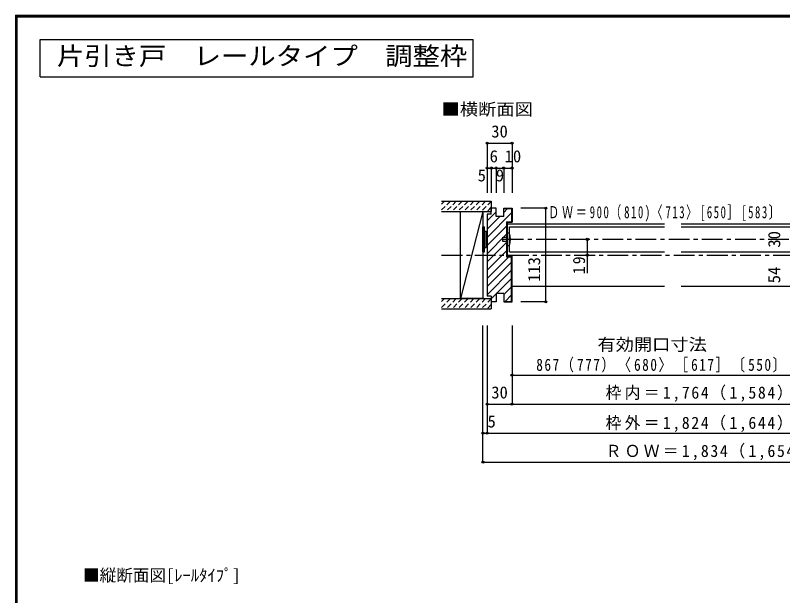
# Model space of a CAD drawing. Units: millimetres, scale not verified. Extents: x -973 to 977, y -718 to 696.
# Drawn here: x -973 to -48, y -5 to 696 of the extents above; entities that cross this region are included whole.
import ezdxf
from ezdxf.enums import TextEntityAlignment as Align

# ---------------------------------------------------------------- set-up
doc = ezdxf.new("R2010")
doc.units = ezdxf.units.MM
doc.header["$LTSCALE"] = 5
doc.header["$PDMODE"] = 32
doc.header["$PDSIZE"] = 2.5
doc.linetypes.add('CHAIN1', pattern=[8, 5, -1, 1, -1])
doc.linetypes.add('DASHED1', pattern=[1.8, 1.2, -0.6])
for name, color, linetype in [('0-1_通り芯', 4, 'CHAIN1'), ('0-2_柱', 7, 'Continuous'), ('0-3_仕上げ', 2, 'Continuous'), ('0-4_枠', 3, 'Continuous'), ('0-6_扉', 6, 'Continuous'), ('0-7_金物', 7, 'Continuous'), ('0-A_文字', 7, 'Continuous'), ('0-B_寸法', 7, 'Continuous'), ('0-C_ハッチ', 4, 'DASHED1'), ('F-1_枠', 6, 'Continuous')]:
    doc.layers.add(name, color=color, linetype=linetype)
doc.styles.add('ＭＳ ゴシック', font='')
doc.styles.get('ＭＳ ゴシック').set_extended_font_data('MS Gothic')

msp = doc.modelspace()

# ---------------------------------------------------------------- linework, layer by layer
at = {"layer": '0-1_通り芯'}
for p, q in [((-385.411, 425.5), (388.627, 425.5)), ((-459.321, 406.5), (462.627, 406.5))]:
    msp.add_line(p, q, dxfattribs=at)
at = {"layer": '0-2_柱'}
for q in [(-436.411, 354), (-409.411, 354)]:
    msp.add_line((-409.411, 459), q, dxfattribs=at)
msp.add_lwpolyline([(-409.411, 354), (-436.411, 354), (-436.411, 459), (-409.411, 459)], dxfattribs=at)
at = {"layer": '0-3_仕上げ'}
for p, q in [((-459.411, 471.5), (-399.411, 471.5)), ((-399.411, 471.5), (-399.411, 459)), ((-459.411, 459), (-399.411, 459)), ((-459.411, 354), (-399.411, 354)), ((-399.411, 354), (-399.411, 341.5)), ((-459.411, 341.5), (-399.411, 341.5))]:
    msp.add_line(p, q, dxfattribs=at)
at = {"layer": '0-4_枠'}
for p, q in [((-393.411, 463), (-399.411, 463)), ((-399.411, 456), (-399.411, 463)), ((-384.411, 463), (-374.411, 463)), ((-384.411, 453), (-384.411, 463)), ((-374.411, 463), (-374.411, 446)), ((-404.411, 456), (-404.411, 357)), ((-399.411, 456), (-404.411, 456)), ((-384.411, 462.5), (-374.911, 462.5)), ((-374.911, 462.5), (-374.911, 446.5)), ((-380.911, 446.5), (-380.911, 404.5)), ((-380.911, 446.5), (-374.911, 446.5)), ((-380.411, 446), (-380.411, 405)), ((-380.411, 446), (-374.411, 446)), ((-380.911, 404.5), (-374.911, 404.5)), ((-380.411, 405), (-374.411, 405)), ((-374.911, 350.5), (-374.911, 404.5)), ((-374.411, 350), (-374.411, 405)), ((-399.411, 357), (-404.411, 357)), ((-399.411, 357), (-399.411, 350)), ((-384.411, 360), (-384.411, 350)), ((-393.411, 350), (-399.411, 350)), ((-384.411, 350.5), (-374.911, 350.5)), ((-384.411, 350), (-374.411, 350))]:
    msp.add_line(p, q, dxfattribs=at)
at = {"layer": '0-4_枠', "color": 4}
for p, q in [((-380.411, 444), (-190.402, 444)), ((-170.402, 444), (173.618, 444)), ((-374.411, 369), (-190.402, 369)), ((-170.402, 369), (-13.392, 369))]:
    msp.add_line(p, q, dxfattribs=at)
at = {"layer": '0-4_枠'}
for points in [[(-384.411, 453), (-393.411, 453), (-393.411, 463)], [(-384.411, 360), (-393.411, 360), (-393.411, 350)]]:
    msp.add_lwpolyline(points, dxfattribs=at)
at = {"layer": '0-6_扉'}
for p, q in [((-377.411, 410.5), (-377.411, 440.5)), ((-377.411, 440.5), (-190.402, 440.5)), ((-170.402, 440.5), (16.608, 440.5)), ((-377.411, 410.5), (-190.402, 410.5)), ((-170.402, 410.5), (16.608, 410.5))]:
    msp.add_line(p, q, dxfattribs=at)
at = {"layer": '0-7_金物'}
for p, q in [((-409.411, 410.5), (-409.411, 440.5)), ((-409.411, 440.5), (-407.411, 440.5)), ((-407.411, 410.5), (-407.411, 440.5)), ((-407.411, 435.5), (-405.411, 435.5)), ((-405.411, 415.5), (-405.411, 435.5)), ((-405.411, 434.5), (-404.404, 434.5)), ((-385.411, 428), (-380.411, 428)), ((-385.411, 423), (-385.411, 428)), ((-380.411, 433), (-380.411, 418)), ((-377.411, 433), (-380.411, 433)), ((-405.411, 416.5), (-404.404, 416.5)), ((-380.411, 423), (-385.411, 423)), ((-380.411, 418), (-377.411, 418)), ((-409.411, 410.5), (-407.411, 410.5)), ((-407.411, 415.5), (-405.411, 415.5))]:
    msp.add_line(p, q, dxfattribs=at)
msp.add_arc((-405.036, 425.5), 28.625, 344.81071, 15.18929, dxfattribs=at)
at = {"layer": '0-A_文字', "color": 3}
for p, q in [((-943.333, 621.667), (-943.333, 666.667)), ((-943.333, 666.667), (-421.429, 666.667)), ((-421.429, 621.667), (-421.429, 666.667)), ((-943.333, 621.667), (-421.429, 621.667))]:
    msp.add_line(p, q, dxfattribs=at)
at = {"layer": '0-B_寸法', "color": 4}
for p, q in [((-404.411, 541.5), (-374.411, 541.5)), ((-404.411, 541.5), (-404.411, 481.5)), ((-374.411, 541.5), (-374.411, 481.5)), ((-404.411, 511.5), (-374.411, 511.5)), ((-399.411, 511.5), (-399.411, 481.5)), ((-393.411, 511.5), (-393.411, 481.5)), ((-384.411, 511.5), (-384.411, 481.5)), ((-333.61, 463), (-363.674, 463)), ((-333.61, 351), (-333.61, 462)), ((-283.61, 425.5), (-283.61, 384.5)), ((-333.61, 350), (-363.674, 350)), ((-409.411, 156.5), (-409.411, 321.5)), ((-404.411, 321.5), (-404.411, 191.5)), ((-374.411, 321.5), (-374.411, 226.5)), ((-374.411, 261.5), (377.627, 261.5)), ((-404.411, 226.5), (407.627, 226.5)), ((-409.411, 191.5), (412.627, 191.5)), ((-409.411, 156.5), (412.627, 156.5))]:
    msp.add_line(p, q, dxfattribs=at)
at = {"layer": '0-B_寸法'}
for p in [(-404.411, 541.5), (-374.411, 541.5), (-404.411, 511.5), (-399.411, 511.5), (-393.411, 511.5), (-384.411, 511.5), (-374.411, 511.5), (-333.61, 463), (-283.61, 425.5), (-283.61, 406.5), (-333.61, 350), (-374.411, 261.5), (-404.411, 226.5), (-374.411, 226.5), (-409.411, 191.5), (-404.411, 191.5), (-409.411, 156.5)]:
    msp.add_point(p, dxfattribs=at)
at = {"layer": '0-C_ハッチ'}
for p, q in [((-448.691, 471.5), (-459.411, 460.78)), ((-455.762, 471.5), (-459.411, 467.851)), ((-441.62, 471.5), (-454.12, 459)), ((-434.549, 471.5), (-447.049, 459)), ((-427.478, 471.5), (-439.978, 459)), ((-420.407, 471.5), (-432.907, 459)), ((-413.336, 471.5), (-425.836, 459)), ((-406.264, 471.5), (-418.764, 459)), ((-399.411, 471.282), (-411.693, 459)), ((-399.411, 464.211), (-404.622, 459)), ((-448.691, 354), (-459.411, 343.28)), ((-455.762, 354), (-459.411, 350.351)), ((-441.62, 354), (-454.12, 341.5)), ((-434.549, 354), (-447.049, 341.5)), ((-427.478, 354), (-439.978, 341.5)), ((-420.407, 354), (-432.907, 341.5)), ((-413.336, 354), (-425.836, 341.5)), ((-406.264, 354), (-418.764, 341.5)), ((-399.411, 353.782), (-411.693, 341.5)), ((-399.411, 346.711), (-404.622, 341.5))]:
    msp.add_line(p, q, dxfattribs=at)
at = {"layer": '0-C_ハッチ', "linetype": 'Continuous'}
for p, q in [((-399.411, 462.584), (-398.995, 463)), ((-404.411, 447.684), (-393.411, 458.684)), ((-404.411, 427.885), (-374.911, 457.385)), ((-384.411, 457.785), (-379.696, 462.5)), ((-404.411, 437.785), (-389.196, 453)), ((-375.897, 446.5), (-374.911, 447.486)), ((-404.411, 417.986), (-380.911, 441.486)), ((-404.411, 408.086), (-380.911, 431.586)), ((-404.411, 398.187), (-380.911, 421.687)), ((-404.411, 388.287), (-380.911, 411.787)), ((-404.411, 378.388), (-378.299, 404.5)), ((-404.411, 368.488), (-374.911, 397.988)), ((-404.411, 358.589), (-374.911, 388.089)), ((-393.101, 360), (-374.911, 378.189)), ((-384.411, 358.79), (-374.911, 368.29)), ((-399.411, 353.689), (-393.411, 359.689)), ((-382.802, 350.5), (-374.911, 358.39))]:
    msp.add_line(p, q, dxfattribs=at)
at = {"layer": 'F-1_枠'}
for p, q in [((-973.347, 695.833), (-973.347, -700.833)), ((-973.347, 695.833), (976.653, 695.833)), ((-973.347, 695), (976.653, 695)), ((-973.347, 694.167), (976.653, 694.167)), ((-972.514, 695.833), (-972.514, -700.833)), ((-971.68, 695.833), (-971.68, -700.833))]:
    msp.add_line(p, q, dxfattribs=at)

# ---------------------------------------------------------------- texts
at = {"layer": '0-A_文字', "color": 3, "style": 'ＭＳ ゴシック', "width": 1.1}
msp.add_text('片引き戸\u3000レールタイプ\u3000調整枠', height=21.99, dxfattribs=at).set_placement((-923.303, 629.167), align=Align.BOTTOM_LEFT)
at = {"layer": '0-A_文字', "style": 'ＭＳ ゴシック', "width": 1.1}
msp.add_text('■横断面図', height=14.66, dxfattribs=at).set_placement((-459.321, 570.749), align=Align.BOTTOM_LEFT)
at = {"layer": '0-A_文字', "style": 'ＭＳ ゴシック'}
msp.add_text('■縦断面図[ﾚｰﾙﾀｲﾌﾟ]', height=14.66, dxfattribs=at).set_placement((-891.68, 8.319), align=Align.BOTTOM_LEFT)
at = {"layer": '0-B_寸法', "style": 'ＭＳ ゴシック'}
for s, p in [('30', (-399.411, 544)), ('6', (-401.411, 514)), ('10', (-383.274, 514)), ('5', (-415.873, 490.993)), ('9', (-393.911, 490.993)), ('30', (-399.411, 229)), ('5', (-403.967, 194))]:
    msp.add_text(s, height=14.66, dxfattribs=at).set_placement(p, align=Align.BOTTOM_LEFT)
for s, p in [('30', (-46.597, 415.5)), ('113', (-336.11, 374.136)), ('54', (-46.597, 372.413))]:
    msp.add_text(s, height=14.66, rotation=90, dxfattribs=at).set_placement(p, align=Align.BOTTOM_LEFT)
at = {"layer": '0-B_寸法', "style": 'ＭＳ ゴシック', "width": 1.1}
msp.add_text('有効開口寸法', height=14.66, dxfattribs=at).set_placement((-271.402, 286.81), align=Align.BOTTOM_LEFT)
at = {"layer": '0-B_寸法', "char_height": 14.66, "attachment_point": 7, "style": 'ＭＳ ゴシック'}
for s, insert in [('\\T1.28;\\W0.65;ＤＷ＝900（810)〈713〉[650］[583〕', (-330.61, 447)), ('\\T1.23;\\W0.8;867（777）〈680〉［617］〔550〕', (-345.152, 264.81)), ('\\T1.21;\\W0.95;枠内＝1,764（1,584）〈1,390〉［1,264］〔1,130〕', (-261.517, 229.411)), ('\\T1.21;\\W0.95;枠外＝1,824（1,644）〈1,450〉［1,324］〔1,190〕', (-261.517, 192.958)), ('\\T1.21;\\W0.95;ＲＯＷ＝1,834（1,654）<1,460>［1,334］〔1,200〕', (-261.517, 159))]:
    msp.add_mtext(s, dxfattribs=dict(at, insert=insert))
at = {"layer": '0-B_寸法', "insert": (-286.11, 383.375), "char_height": 14.66, "attachment_point": 7, "rotation": 90, "style": 'ＭＳ ゴシック'}
msp.add_mtext('\\T1.27;\\W0.95;19', dxfattribs=at)

doc.saveas('drawing.dxf')
